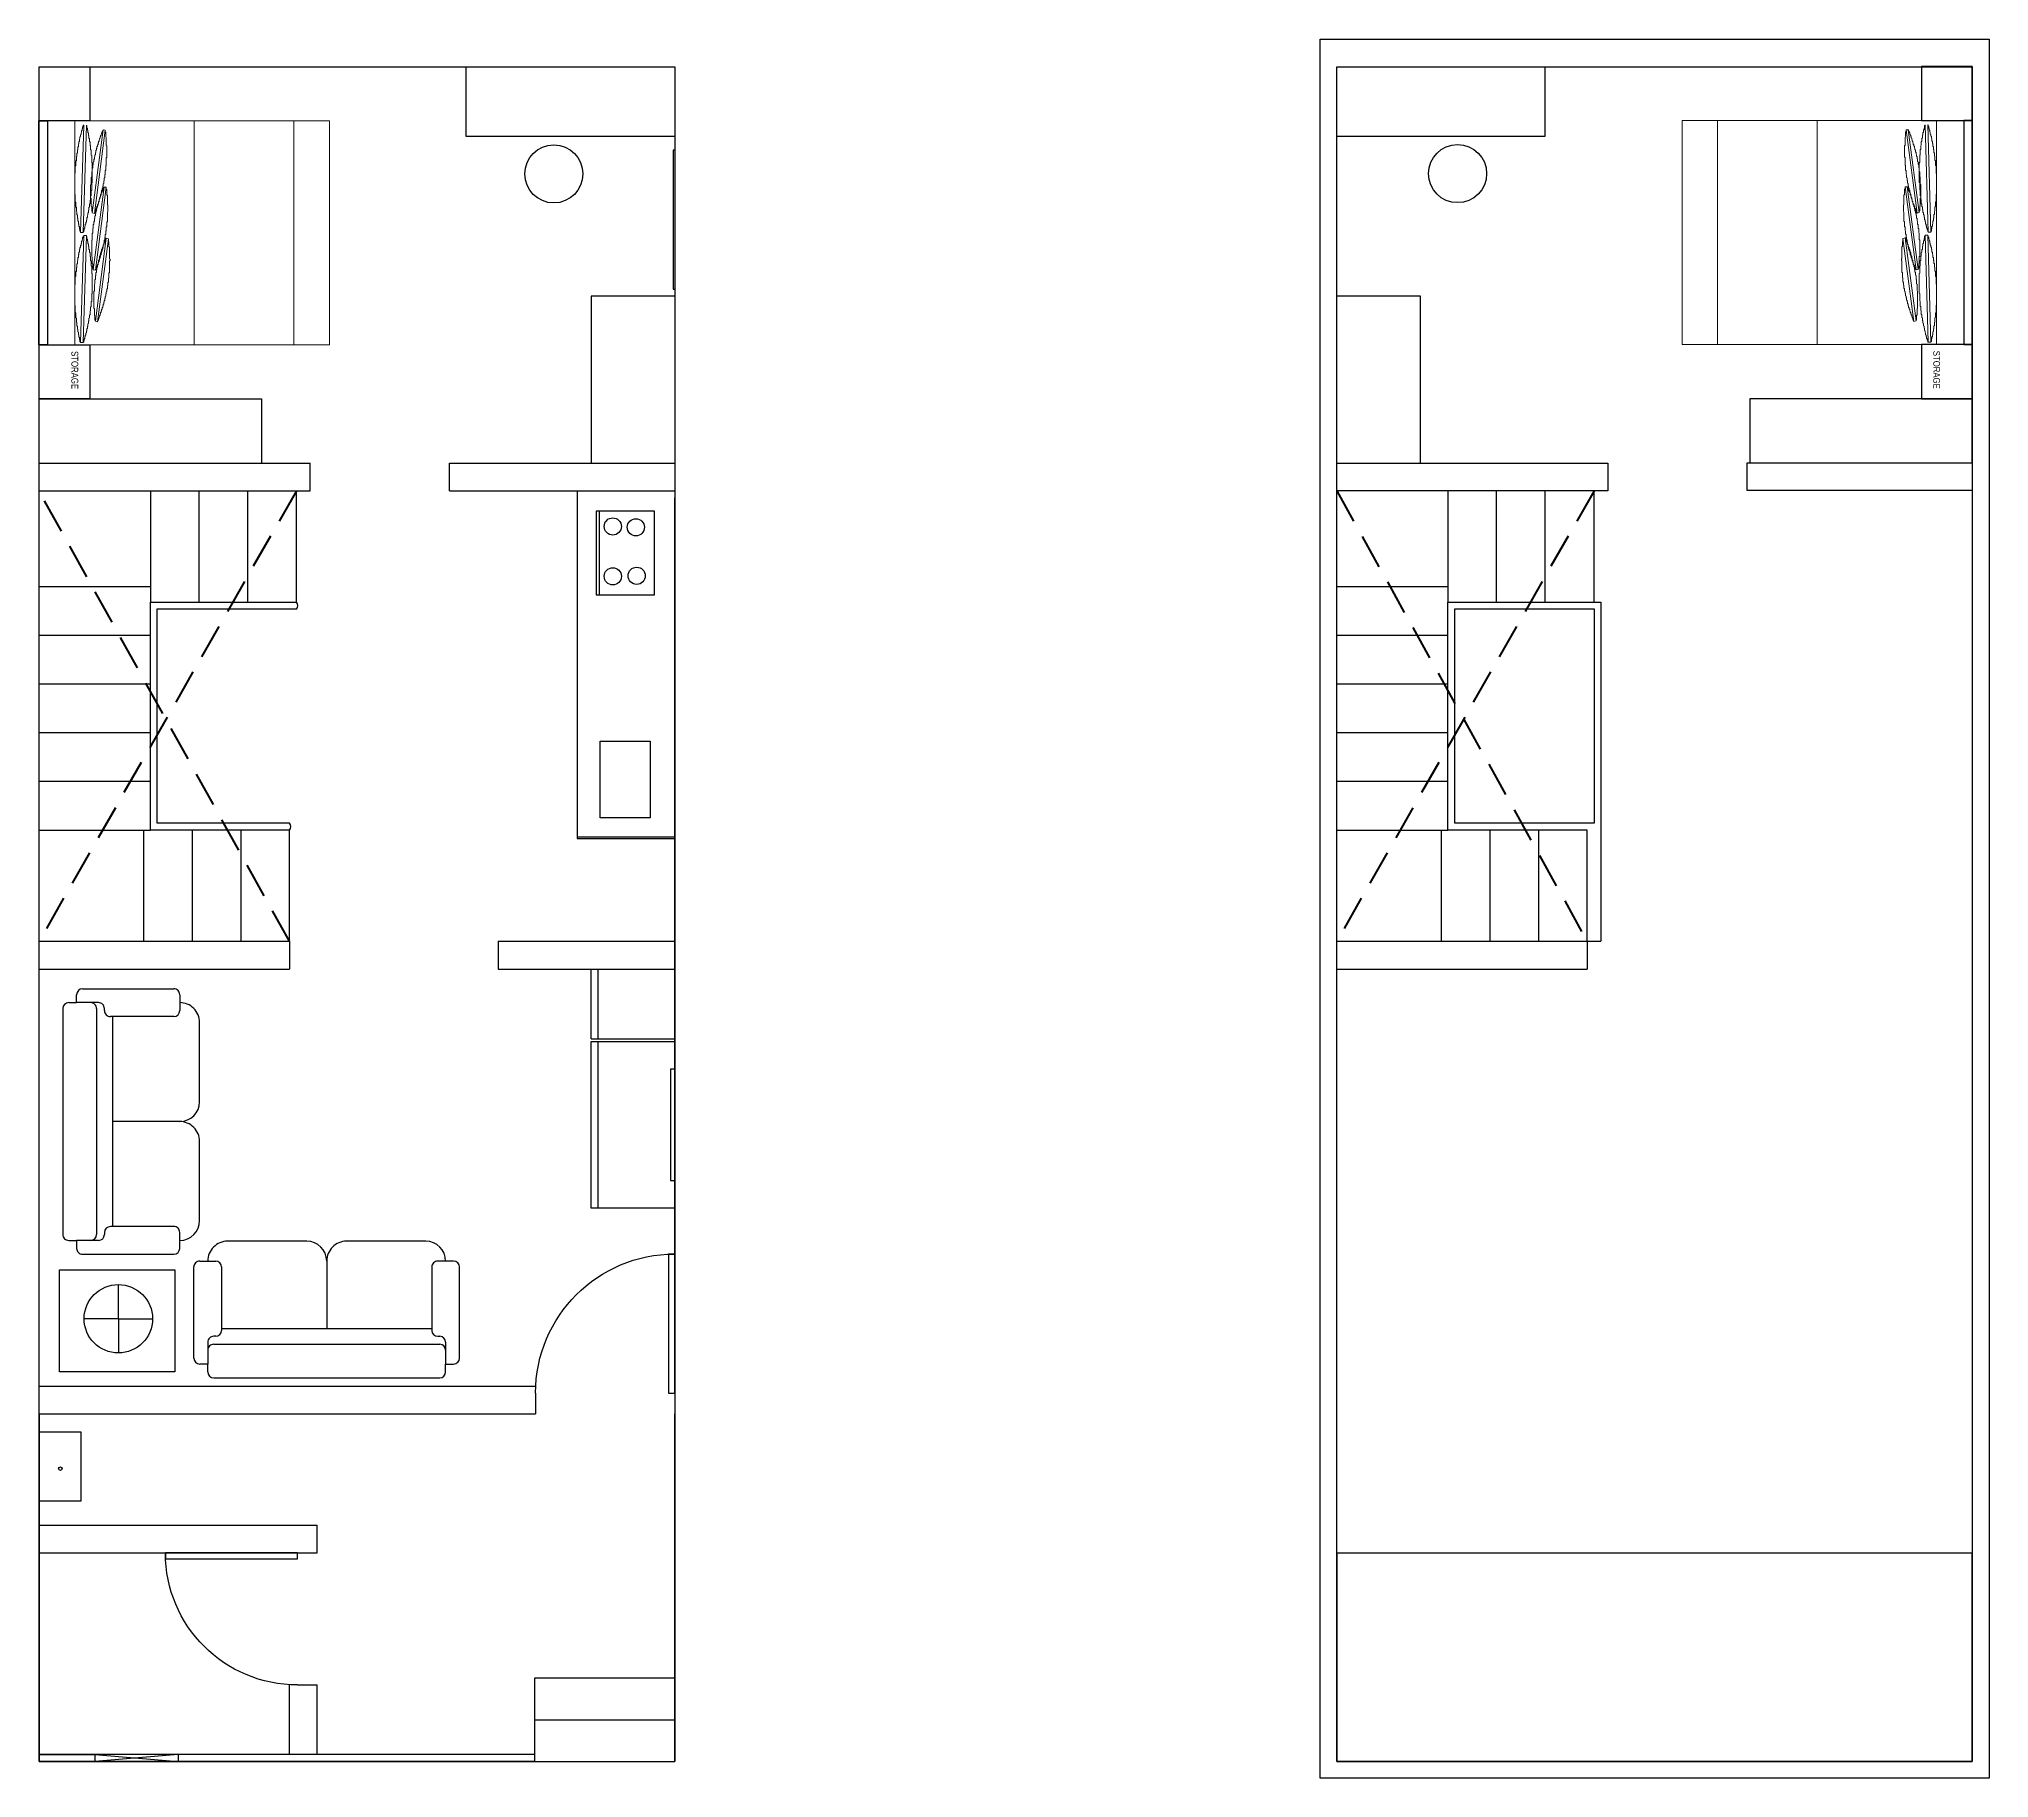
# Model space of a CAD drawing. Header units: metres. Extents: x 29 to 131, y 49 to 62.
# Drawn here: x 117.31 to 131.33, y 49.45 to 61.96 of the extents above; entities that cross this region are included whole.
import ezdxf

# ---------------------------------------------------------------- set-up
doc = ezdxf.new("R2010")
doc.units = ezdxf.units.M
doc.header["$MEASUREMENT"] = 0
doc.linetypes.add('DASHED2', pattern=[0.375, 0.25, -0.125])
for name, color, linetype in [('+1 rooms', 240, 'Continuous'), ('kitchen', 50, 'Continuous'), ('last room', 210, 'Continuous'), ('LIVING', 90, 'Continuous'), ('OUTER', 4, 'Continuous'), ('Outer line', 12, 'Continuous')]:
    doc.layers.add(name, color=color, linetype=linetype)
doc.layers.add('A_FURNITURE', color=251, linetype='Continuous', lineweight=9)
doc.styles.add('ARIAL', font='ARIALN.TTF')

# ---------------------------------------------------------------- blocks, each defined once
blk = doc.blocks.new('*U2')
for p, q in [((0, 0), (0, -6)), ((40, 0), (40, -6))]:
    blk.add_line(p, q)
blk.add_lwpolyline([(0, 0), (0, 40), (1.75, 40), (1.75, 0)], close=True)
blk.add_arc((0, 0), 40, 0, 90)
blk = doc.blocks.new('A$C02A636C4')
for p, q in [((1.2026, 0.6692), (0.097, 0.6692)), ((0.0679, 0.6013), (0.0291, 0.6013)), ((0.0679, 0.6401), (0.0679, 0.6013)), ((0.0679, 0.5334), (0.0679, 0.6013)), ((1.2317, 0.6401), (1.2317, 0.6013)), ((1.2317, 0.6013), (1.2705, 0.6013)), ((1.2317, 0.5334), (1.2317, 0.6013)), ((0, 0.5722), (0, 0.1261)), ((0.0679, 0.4946), (0.0679, 0.5431)), ((1.2026, 0.5043), (0.097, 0.5043)), ((1.2317, 0.4946), (1.2317, 0.5431)), ((1.2996, 0.5722), (1.2996, 0.1261)), ((0.1067, 0.4655), (0.097, 0.4655)), ((0.1358, 0.1261), (0.1358, 0.4364)), ((1.1638, 0.4267), (0.1358, 0.4267)), ((0.6498, 0.097), (0.6498, 0.4267)), ((1.1638, 0.1261), (1.1638, 0.4364)), ((1.1929, 0.4655), (1.2026, 0.4655)), ((0.0291, 0.097), (0.1067, 0.097)), ((1.2705, 0.097), (1.1929, 0.097)), ((0.1649, 0), (0.5528, 0)), ((0.7468, 0), (1.1347, 0))]:
    blk.add_line(p, q)
for centre, radius, start, end in [((0.097, 0.6401), 0.0291, 90, 180), ((1.2026, 0.6401), 0.0291, 0, 90), ((0.0291, 0.5722), 0.0291, 90, 180), ((1.2705, 0.5722), 0.0291, 0, 90), ((0.097, 0.5334), 0.0291, 180, 270), ((0.097, 0.4946), 0.0291, 180, 270), ((1.2026, 0.5334), 0.0291, 270, 0), ((1.2026, 0.4946), 0.0291, 270, 0), ((0.1067, 0.4364), 0.0291, 0, 90), ((1.1929, 0.4364), 0.0291, 90, 180), ((0.0291, 0.1261), 0.0291, 180, 270), ((0.1649, 0.097), 0.097, 180, 270), ((0.1067, 0.1261), 0.0291, 270, 0), ((0.5528, 0.097), 0.097, 270, 0), ((0.7468, 0.097), 0.097, 180, 270), ((1.1347, 0.097), 0.097, 270, 0), ((1.1929, 0.1261), 0.0291, 180, 270), ((1.2705, 0.1261), 0.0291, 270, 0)]:
    blk.add_arc(centre, radius, start, end)
blk = doc.blocks.new('A$C40209d2d')
at = {"layer": 'A_FURNITURE', "linetype": 'Continuous', "lineweight": 5}
for points in [[(0, 0), (0, 66), (75, 66), (75, 0)], [(39.8, 0), (39.8, 66), (10.46, 66), (10.46, 0)]]:
    blk.add_lwpolyline(points, close=True, dxfattribs=at)
for points in [[(70.03, 51.95), (70.03, 53.16), (70.21, 53.34), (70.21, 54.74), (70.33, 54.86), (70.33, 55.95), (70.51, 55.95), (70.51, 57.04), (70.63, 57.22), (70.63, 58.01), (70.82, 58.13), (70.82, 58.92), (71, 59.04), (71, 59.71), (71.12, 59.83), (71.12, 60.5), (71.3, 60.62), (71.3, 61.22), (71.42, 61.22), (71.42, 61.89), (71.6, 62.01), (71.6, 62.5), (71.73, 62.62), (71.73, 63.1), (71.91, 63.28), (71.91, 63.64), (72.03, 63.64), (72.03, 64.12), (72.21, 64.3), (72.21, 64.73), (72.39, 64.73), (72.39, 65.21), (72.51, 65.33)], [(71.6, 33.76), (72.51, 65.33), (73.3, 65.33)], [(73.3, 65.33), (72.39, 33.76), (72.39, 33.76)], [(73.3, 65.33), (73.3, 65.21), (73.48, 65.03), (73.48, 64.61), (73.61, 64.42), (73.61, 63.82), (73.79, 63.64), (73.79, 63.1), (73.91, 63.1), (73.91, 62.31), (74.09, 62.19), (74.09, 61.4), (74.21, 61.4), (74.21, 60.5), (74.39, 60.5), (74.39, 59.4), (74.51, 59.4), (74.51, 58.13), (74.7, 58.01), (74.7, 56.62), (74.88, 56.62), (74.88, 54.43), (75, 54.25), (75, 48.19), (74.88, 48.19), (74.88, 47.28)], [(75, 66), (75, 0)], [(65.06, 34.73), (68.33, 59.22), (68.94, 59.04)], [(65.72, 50.67), (65.72, 50.98), (65.84, 50.98), (65.84, 51.64), (66.03, 51.76), (66.03, 52.25), (66.15, 52.37), (66.15, 52.86), (66.33, 53.04), (66.33, 53.46), (66.45, 53.46), (66.45, 53.95), (66.63, 54.13), (66.63, 54.55), (66.75, 54.55), (66.75, 55.04), (66.94, 55.04), (66.94, 55.52), (67.12, 55.65), (67.12, 55.95), (67.24, 56.13), (67.24, 56.43), (67.42, 56.62), (67.42, 56.92), (67.54, 56.92), (67.54, 57.34), (67.72, 57.34), (67.72, 57.65), (67.85, 57.83), (67.85, 58.13), (68.03, 58.13), (68.03, 58.62), (68.15, 58.62), (68.15, 58.92), (68.33, 58.92), (68.33, 59.22)], [(68.33, 43.09), (68.33, 42.49), (68.15, 42.31), (68.15, 41.7), (68.03, 41.7), (68.03, 41.09), (67.85, 41.09), (67.85, 40.61), (67.72, 40.43), (67.72, 40), (67.54, 39.82), (67.54, 39.52), (67.42, 39.34), (67.42, 38.91), (67.24, 38.91), (67.24, 38.43), (67.12, 38.43), (67.12, 37.94), (66.94, 37.94), (66.94, 37.52), (66.75, 37.33), (66.75, 37.03), (66.63, 37.03), (66.63, 36.55), (66.45, 36.55), (66.45, 36.24), (66.33, 36.12), (66.33, 35.76), (66.15, 35.76), (66.15, 35.33), (66.03, 35.33), (66.03, 35.03), (65.84, 34.85), (65.84, 34.55), (65.72, 34.55), (68.94, 59.04)], [(68.94, 59.04), (68.94, 58.74), (69.12, 58.74), (69.12, 57.34), (69.24, 57.34), (69.24, 55.34), (69.42, 55.34), (69.42, 50.25), (69.24, 50.07), (69.24, 48.19), (69.12, 48.07), (69.12, 46.79), (68.94, 46.79), (68.94, 45.7), (68.82, 45.58), (68.82, 44.79), (68.63, 44.61), (68.63, 43.88), (68.51, 43.88), (68.51, 43.09), (68.33, 43.09)], [(71.6, 33.76), (71.6, 34.06), (71.42, 34.06), (71.42, 34.73), (71.3, 34.85), (71.3, 35.46), (71.12, 35.46), (71.12, 36.24), (71, 36.24), (71, 37.03), (70.82, 37.03), (70.82, 37.94), (70.63, 37.94), (70.63, 38.73), (70.51, 38.91), (70.51, 40), (70.33, 40), (70.33, 41.22), (70.21, 41.22), (70.21, 42.79), (70.03, 42.79), (70.03, 44.97), (69.91, 45.1), (69.91, 50.86), (70.03, 50.98), (70.03, 51.95)], [(65.06, 34.73), (65.06, 35.46), (64.94, 35.64), (64.94, 37.03), (64.75, 37.21), (64.75, 40.61), (64.63, 40.73), (64.63, 41.22), (64.75, 41.22), (64.75, 44.79), (64.94, 44.79), (64.94, 46.37), (65.06, 46.37), (65.06, 47.58), (65.24, 47.58), (65.24, 48.49), (65.36, 48.49), (65.36, 49.46), (65.54, 49.46), (65.54, 50.25), (65.72, 50.37), (65.72, 50.67)], [(74.88, 47.28), (74.88, 46), (74.7, 45.88), (74.7, 44.49), (74.51, 44.31), (74.51, 43.22), (74.39, 43.22), (74.39, 42.12), (74.21, 42.12), (74.21, 41.22), (74.09, 41.09), (74.09, 40.31), (73.91, 40.31), (73.91, 39.52), (73.79, 39.34), (73.79, 38.73), (73.61, 38.73), (73.61, 37.94), (73.48, 37.94), (73.48, 37.33), (73.3, 37.33), (73.3, 36.73), (73.12, 36.73), (73.12, 36.12), (73, 36.12), (73, 35.46), (72.82, 35.46), (72.82, 35.03), (72.7, 34.85), (72.7, 34.36), (72.51, 34.36), (72.51, 33.94), (72.39, 33.94), (72.39, 33.76)], [(65.72, 19.51), (68.94, 44), (69.6, 43.88)], [(66.33, 35.64), (66.33, 35.94), (66.45, 35.94), (66.45, 36.55), (66.63, 36.55), (66.63, 37.21), (66.75, 37.33), (66.75, 37.82), (66.94, 37.94), (66.94, 38.43), (67.12, 38.43), (67.12, 38.91), (67.24, 39.03), (67.24, 39.52), (67.42, 39.52), (67.42, 40), (67.54, 40), (67.54, 40.43), (67.72, 40.43), (67.72, 40.91), (67.85, 41.09), (67.85, 41.4), (68.03, 41.4), (68.03, 41.82), (68.15, 41.82), (68.15, 42.31), (68.33, 42.31), (68.33, 42.61), (68.51, 42.79), (68.51, 43.09), (68.63, 43.09), (68.63, 43.4), (68.82, 43.52), (68.82, 43.7), (68.94, 43.88), (68.94, 44)], [(68.94, 27.88), (68.94, 27.27), (68.82, 27.27), (68.82, 26.6), (68.63, 26.6), (68.63, 26), (68.51, 26), (68.51, 25.39), (68.33, 25.39), (68.33, 24.91), (68.15, 24.78), (68.15, 24.3), (68.03, 24.3), (68.03, 23.81), (67.85, 23.81), (67.85, 23.21), (67.72, 23.21), (67.72, 22.91), (67.54, 22.72), (67.54, 22.42), (67.42, 22.3), (67.42, 22), (67.24, 21.81), (67.24, 21.51), (67.12, 21.33), (67.12, 21.03), (66.94, 21.03), (66.94, 20.72), (66.75, 20.6), (66.75, 20.24), (66.63, 20.12), (66.63, 19.93), (66.45, 19.81), (66.45, 19.51), (66.33, 19.51), (69.6, 43.88)], [(69.6, 43.88), (69.6, 43.52), (69.73, 43.52), (69.73, 42.12), (69.91, 42.12), (69.91, 40.12), (70.03, 40), (70.03, 35.15), (69.91, 35.15), (69.91, 33.15), (69.73, 32.97), (69.73, 31.76), (69.6, 31.76), (69.6, 30.67), (69.42, 30.48), (69.42, 29.76), (69.24, 29.57), (69.24, 28.79), (69.12, 28.79), (69.12, 28), (68.94, 28), (68.94, 27.88)], [(65.06, 34.73), (65.72, 34.55), (65.72, 34.55)], [(65.72, 19.51), (65.72, 20.24), (65.54, 20.24), (65.54, 21.81), (65.36, 22), (65.36, 24.78), (65.24, 24.78), (65.24, 26.79), (65.36, 26.97), (65.36, 29.76), (65.54, 29.76), (65.54, 31.27), (65.72, 31.27), (65.72, 32.36), (65.84, 32.55), (65.84, 33.45), (66.03, 33.45), (66.03, 34.36), (66.15, 34.36), (66.15, 35.15), (66.33, 35.15), (66.33, 35.64)], [(70.03, 19.33), (70.03, 20.42), (70.21, 20.6), (70.21, 22.12), (70.33, 22.12), (70.33, 23.21), (70.51, 23.39), (70.51, 24.48), (70.63, 24.48), (70.63, 25.39), (70.82, 25.39), (70.82, 26.3), (71, 26.3), (71, 27.09), (71.12, 27.09), (71.12, 27.69), (71.3, 27.88), (71.3, 28.48), (71.42, 28.48), (71.42, 29.27), (71.6, 29.27), (71.6, 29.88), (71.73, 29.88), (71.73, 30.48), (71.91, 30.48), (71.91, 30.97), (72.03, 31.15), (72.03, 31.58), (72.21, 31.58), (72.21, 32.06), (72.39, 32.24), (72.39, 32.67), (72.51, 32.67), (72.51, 32.85)], [(71.6, 33.76), (72.39, 33.76)], [(71.6, 1.27), (72.51, 32.85), (73.3, 32.85)], [(73.3, 32.85), (72.39, 1.27), (72.39, 1.27)], [(73.3, 32.85), (73.3, 32.55), (73.48, 32.55), (73.48, 31.88), (73.61, 31.88), (73.61, 31.15), (73.79, 31.15), (73.79, 30.48), (73.91, 30.36), (73.91, 29.57), (74.09, 29.57), (74.09, 28.79), (74.21, 28.67), (74.21, 27.69), (74.39, 27.69), (74.39, 26.79), (74.51, 26.6), (74.51, 25.39), (74.7, 25.39), (74.7, 24), (74.88, 23.81), (74.88, 21.69), (75, 21.69), (75, 15.63), (74.88, 15.45), (74.88, 14.66)], [(66.03, 2.72), (69.24, 27.27), (69.91, 27.09)], [(66.63, 18.72), (66.63, 19.21), (66.75, 19.21), (66.75, 19.81), (66.94, 19.93), (66.94, 20.42), (67.12, 20.6), (67.12, 21.03), (67.24, 21.21), (67.24, 21.69), (67.42, 21.69), (67.42, 22.12), (67.54, 22.3), (67.54, 22.72), (67.72, 22.72), (67.72, 23.21), (67.85, 23.21), (67.85, 23.69), (68.03, 23.81), (68.03, 24.12), (68.15, 24.3), (68.15, 24.6), (68.33, 24.6), (68.33, 25.09), (68.51, 25.09), (68.51, 25.57), (68.63, 25.57), (68.63, 25.88), (68.82, 25.88), (68.82, 26.3), (68.94, 26.3), (68.94, 26.6), (69.12, 26.79), (69.12, 27.09), (69.24, 27.09), (69.24, 27.27)], [(69.24, 11.08), (69.24, 10.66), (69.12, 10.48), (69.12, 10.05), (68.94, 9.87), (68.94, 9.26), (68.82, 9.26), (68.82, 8.6), (68.63, 8.6), (68.63, 8.17), (68.51, 7.99), (68.51, 7.57), (68.33, 7.57), (68.33, 7.08), (68.15, 7.08), (68.15, 6.6), (68.03, 6.47), (68.03, 6.17), (67.85, 5.99), (67.85, 5.69), (67.72, 5.5), (67.72, 5.2), (67.54, 5.08), (67.54, 4.72), (67.42, 4.72), (67.42, 4.29), (67.24, 4.29), (67.24, 3.99), (67.12, 3.81), (67.12, 3.5), (66.94, 3.5), (66.94, 3.2), (66.75, 3.02), (66.75, 2.72), (66.63, 2.72), (66.63, 2.67), (69.91, 27.09)], [(69.91, 27.09), (69.91, 26.6), (70.03, 26.6), (70.03, 25.21), (70.21, 25.09), (70.21, 22.91), (70.33, 22.72), (70.33, 18.84), (70.21, 18.72), (70.21, 16.54), (70.03, 16.54), (70.03, 15.14), (69.91, 14.96), (69.91, 13.93), (69.73, 13.93), (69.73, 12.96), (69.6, 12.96), (69.6, 12.17), (69.42, 12.05), (69.42, 11.26), (69.24, 11.26), (69.24, 11.08)], [(66.03, 2.72), (66.03, 3.2), (65.84, 3.32), (65.84, 4.72), (65.72, 4.9), (65.72, 7.2), (65.54, 7.38), (65.54, 10.78), (65.72, 10.78), (65.72, 13.14), (65.84, 13.27), (65.84, 14.66), (66.03, 14.66), (66.03, 15.75), (66.15, 15.93), (66.15, 16.72), (66.33, 16.84), (66.33, 17.63), (66.45, 17.63), (66.45, 18.42), (66.63, 18.54), (66.63, 18.72)], [(65.72, 19.51), (66.33, 19.51), (66.33, 19.51)], [(71.6, 1.27), (71.6, 1.39), (71.42, 1.39), (71.42, 2.18), (71.3, 2.18), (71.3, 2.72), (71.12, 2.72), (71.12, 3.5), (71, 3.5), (71, 4.29), (70.82, 4.29), (70.82, 5.2), (70.63, 5.2), (70.63, 6.17), (70.51, 6.17), (70.51, 7.2), (70.33, 7.38), (70.33, 8.48), (70.21, 8.48), (70.21, 10.05), (70.03, 10.17), (70.03, 12.36), (69.91, 12.36), (69.91, 18.24), (70.03, 18.24), (70.03, 19.33)], [(74.88, 14.66), (74.88, 13.27), (74.7, 13.27), (74.7, 11.75), (74.51, 11.75), (74.51, 10.48), (74.39, 10.48), (74.39, 9.57), (74.21, 9.38), (74.21, 8.48), (74.09, 8.48), (74.09, 7.69), (73.91, 7.57), (73.91, 6.78), (73.79, 6.78), (73.79, 6.17), (73.61, 5.99), (73.61, 5.38), (73.48, 5.2), (73.48, 4.72), (73.3, 4.6), (73.3, 4.11), (73.12, 3.99), (73.12, 3.5), (73, 3.32), (73, 2.9), (72.82, 2.72), (72.82, 2.36), (72.7, 2.36), (72.7, 1.7), (72.51, 1.7), (72.51, 1.27), (72.39, 1.27)], [(66.03, 2.72), (66.63, 2.67), (66.63, 2.67)]]:
    blk.add_lwpolyline(points, dxfattribs=at)

msp = doc.modelspace()

# ---------------------------------------------------------------- linework, layer by layer
at = {"layer": '+1 rooms'}
for p, q in [((126.64, 55.473), (128.44, 55.473)), ((126.64, 55.273), (126.64, 55.473)), ((126.64, 55.473), (128.44, 55.473)), ((128.44, 55.473), (128.44, 55.273)), ((126.64, 55.273), (128.44, 55.273)), ((126.64, 51.073), (131.21, 51.073))]:
    msp.add_line(p, q, dxfattribs=at)
for points in [[(126.64, 58.913), (128.59, 58.913), (128.59, 58.713), (126.64, 58.713)], [(131.21, 58.715), (129.59, 58.715), (129.59, 58.915), (131.21, 58.915)]]:
    msp.add_lwpolyline(points, dxfattribs=at)
at = {"linetype": 'DASHED2', "lineweight": 40}
for p, q in [((119.11, 55.473), (117.31, 58.713)), ((119.16, 58.713), (117.31, 55.473)), ((126.64, 58.713), (128.44, 55.473)), ((128.49, 58.713), (126.64, 55.473))]:
    msp.add_line(p, q, dxfattribs=at)
for p, q in [((118.11, 58.713), (118.11, 57.913)), ((118.46, 57.913), (118.46, 58.713)), ((118.81, 57.913), (118.81, 58.713)), ((119.16, 57.913), (119.16, 58.713)), ((121.18, 58.713), (121.18, 56.213)), ((127.44, 58.713), (127.44, 57.913)), ((127.79, 57.913), (127.79, 58.713)), ((128.14, 57.913), (128.14, 58.713)), ((128.49, 57.913), (128.49, 58.713)), ((121.316, 58.566), (121.316, 57.966)), ((121.336, 58.566), (121.336, 57.966)), ((118.11, 58.023), (117.31, 58.023)), ((118.11, 56.273), (118.11, 57.913)), ((118.11, 57.913), (119.16, 57.913)), ((127.44, 58.023), (126.64, 58.023)), ((127.44, 56.273), (127.44, 57.913)), ((127.44, 57.913), (128.49, 57.913)), ((128.49, 57.913), (128.54, 57.913)), ((128.54, 57.913), (128.54, 55.473)), ((118.11, 57.673), (117.31, 57.673)), ((127.44, 57.673), (126.64, 57.673)), ((118.11, 57.323), (117.31, 57.323)), ((127.44, 57.323), (126.64, 57.323)), ((118.11, 56.973), (117.31, 56.973)), ((127.44, 56.973), (126.64, 56.973)), ((118.11, 56.623), (117.31, 56.623)), ((127.44, 56.623), (126.64, 56.623)), ((117.31, 56.273), (118.11, 56.273)), ((118.06, 56.273), (118.06, 55.473)), ((119.11, 56.273), (118.11, 56.273)), ((118.41, 56.273), (118.41, 55.473)), ((118.76, 56.273), (118.76, 55.473)), ((119.11, 55.473), (119.11, 56.273)), ((121.18, 56.223), (121.88, 56.223)), ((126.64, 56.273), (127.44, 56.273)), ((127.39, 56.273), (127.39, 55.473)), ((128.44, 56.273), (127.44, 56.273)), ((127.74, 56.273), (127.74, 55.473)), ((128.09, 56.273), (128.09, 55.473)), ((128.44, 55.473), (128.44, 56.273)), ((121.18, 56.213), (121.88, 56.213)), ((128.44, 55.473), (128.54, 55.473))]:
    msp.add_line(p, q)
for points in [[(121.316, 57.966), (121.736, 57.966), (121.736, 58.466), (121.736, 58.566), (121.316, 58.566)], [(119.11, 56.323), (118.16, 56.323), (118.16, 57.863), (119.16, 57.863)], [(128.44, 56.323), (127.49, 56.323), (127.49, 57.863), (128.49, 57.863)], [(128.49, 57.863), (128.49, 56.323), (128.44, 56.323)]]:
    msp.add_lwpolyline(points)
msp.add_lwpolyline([(121.344, 56.913), (121.703, 56.913), (121.703, 56.36), (121.344, 56.36)], close=True)
for centre in [(121.435, 58.457), (121.601, 58.451), (121.435, 58.098), (121.607, 58.102)]:
    msp.add_circle(centre, 0.0618)
for centre in [(119.135, 57.888), (119.085, 56.298)]:
    msp.add_arc(centre, 0.0354, 315, 45)
at = {"layer": 'kitchen'}
for p, q in [((117.31, 55.473), (117.31, 58.913)), ((117.31, 58.913), (119.26, 58.913)), ((119.26, 58.713), (119.26, 58.913)), ((120.26, 58.913), (121.88, 58.913)), ((120.26, 58.713), (120.26, 58.913)), ((117.31, 55.473), (117.31, 58.713)), ((117.31, 58.713), (119.26, 58.713)), ((117.31, 58.713), (119.26, 58.713)), ((120.26, 58.713), (121.88, 58.713)), ((121.88, 55.223), (121.88, 58.663))]:
    msp.add_line(p, q, dxfattribs=at)
at = {"layer": 'last room'}
for p, q in [((117.31, 58.913), (117.31, 61.763)), ((117.31, 61.763), (121.88, 61.763)), ((120.38, 61.263), (120.38, 61.763)), ((121.88, 61.763), (121.88, 58.713)), ((121.88, 61.763), (121.88, 61.263)), ((128.14, 61.265), (128.14, 61.765)), ((121.88, 61.263), (120.38, 61.263)), ((121.88, 61.163), (121.87, 61.163)), ((121.87, 61.163), (121.87, 60.163)), ((121.88, 61.263), (121.88, 61.163)), ((126.64, 61.265), (128.14, 61.265)), ((121.87, 60.163), (121.88, 60.163)), ((117.31, 58.913), (117.31, 60.113)), ((121.88, 60.113), (121.28, 60.113)), ((121.28, 60.113), (121.28, 58.913)), ((126.64, 60.115), (127.24, 60.115)), ((127.24, 60.115), (127.24, 58.915))]:
    msp.add_line(p, q, dxfattribs=at)
at = {"layer": 'last room', "ltscale": 3}
for points in [[(117.31, 61.763), (117.676, 61.763), (117.676, 61.374), (117.31, 61.374)], [(131.21, 61.765), (130.844, 61.765), (130.844, 61.376), (131.21, 61.376)], [(117.309, 61.374), (117.37, 61.374), (117.37, 59.764), (117.309, 59.764)], [(131.21, 61.376), (131.149, 61.376), (131.149, 59.766), (131.21, 59.766)], [(117.31, 59.764), (117.676, 59.764), (117.676, 59.375), (117.31, 59.375)], [(131.21, 59.766), (130.844, 59.766), (130.844, 59.376), (131.21, 59.376)]]:
    msp.add_lwpolyline(points, close=True, dxfattribs=at)
at = {"layer": 'last room'}
for points in [[(117.31, 58.913), (117.31, 59.375), (118.91, 59.375), (118.91, 58.913)], [(131.21, 58.915), (131.21, 59.376), (129.61, 59.376), (129.61, 58.915)]]:
    msp.add_lwpolyline(points, dxfattribs=at)
for centre in [(121.011, 60.993), (127.509, 60.995)]:
    msp.add_circle(centre, 0.209, dxfattribs=at)
at = {"layer": 'LIVING'}
for p, q in [((117.31, 55.473), (119.11, 55.473)), ((117.31, 55.273), (117.31, 55.473)), ((117.31, 55.473), (119.11, 55.473)), ((119.11, 55.473), (119.11, 55.273)), ((120.61, 55.473), (121.88, 55.473)), ((120.61, 55.473), (120.61, 55.273)), ((117.31, 52.273), (117.31, 55.273)), ((117.31, 55.273), (119.11, 55.273)), ((120.61, 55.273), (121.88, 55.273)), ((121.28, 54.772), (121.28, 55.273)), ((121.33, 54.772), (121.33, 55.273)), ((121.88, 52.273), (121.88, 55.223)), ((121.28, 54.772), (121.88, 54.772)), ((121.28, 53.552), (121.28, 54.752)), ((121.28, 54.752), (121.88, 54.752)), ((121.33, 53.552), (121.33, 54.752)), ((121.88, 54.552), (121.85, 54.552)), ((121.85, 54.552), (121.85, 53.752)), ((121.85, 53.752), (121.88, 53.752)), ((121.88, 53.552), (121.28, 53.552)), ((117.88, 52.757), (117.88, 53.002)), ((117.88, 52.757), (117.634, 52.757)), ((117.88, 52.757), (118.125, 52.757)), ((117.88, 52.757), (117.88, 52.511)), ((117.31, 52.273), (120.881, 52.273)), ((117.31, 52.073), (120.88, 52.073))]:
    msp.add_line(p, q, dxfattribs=at)
msp.add_lwpolyline([(117.458, 53.109), (118.286, 53.109), (118.286, 52.376), (117.458, 52.376)], close=True, dxfattribs=at)
msp.add_circle((117.88, 52.757), 0.246, dxfattribs=at)
at = {"layer": 'OUTER'}
for p, q in [((117.31, 52.073), (117.31, 52.273)), ((121.88, 52.273), (121.88, 52.073)), ((117.31, 51.273), (119.31, 51.273)), ((119.31, 51.073), (119.31, 51.273)), ((117.31, 51.073), (119.11, 51.073)), ((119.11, 51.073), (119.31, 51.073)), ((119.11, 49.623), (119.11, 50.128)), ((119.31, 49.623), (119.31, 50.123)), ((120.874, 49.573), (120.874, 50.173)), ((120.874, 49.873), (120.874, 50.173)), ((120.874, 50.173), (121.874, 50.173)), ((120.874, 49.573), (120.874, 49.873)), ((120.874, 49.873), (121.874, 49.873)), ((120.874, 49.623), (117.31, 49.623)), ((117.31, 49.623), (117.71, 49.623)), ((117.71, 49.623), (117.71, 49.573)), ((117.71, 49.623), (118.31, 49.573)), ((118.31, 49.623), (117.71, 49.573)), ((118.31, 49.623), (118.31, 49.573)), ((119.31, 49.573), (119.11, 49.573))]:
    msp.add_line(p, q, dxfattribs=at)
for points in [[(117.31, 51.073), (117.31, 49.573), (120.874, 49.573), (121.88, 49.573), (121.88, 52.073)], [(117.31, 52.073), (117.31, 49.573), (117.71, 49.573)], [(126.64, 51.073), (126.64, 49.573), (127.04, 49.573), (127.04, 49.573), (130.204, 49.573), (131.21, 49.573), (131.21, 51.073)]]:
    msp.add_lwpolyline(points, dxfattribs=at)
msp.add_lwpolyline([(117.31, 51.944), (117.61, 51.944), (117.61, 51.444), (117.31, 51.444)], close=True, dxfattribs=at)
msp.add_circle((117.463, 51.679), 0.0127, dxfattribs=at)
at = {"layer": 'Outer line'}
for p, q in [((126.52, 61.963), (131.33, 61.963)), ((126.52, 49.453), (126.52, 61.963)), ((131.33, 61.963), (131.33, 49.453)), ((117.31, 49.573), (117.31, 61.763)), ((117.31, 61.763), (121.88, 61.763)), ((121.88, 61.763), (121.88, 49.573)), ((126.64, 49.573), (126.64, 61.763)), ((126.64, 61.763), (131.21, 61.763)), ((131.21, 61.765), (131.21, 49.573)), ((120.874, 49.573), (117.31, 49.573)), ((131.21, 49.573), (126.64, 49.573)), ((131.33, 49.453), (126.52, 49.453))]:
    msp.add_line(p, q, dxfattribs=at)

# ---------------------------------------------------------------- block references
at = {"layer": 'last room', "ltscale": 3, "yscale": 0.02439999999999718, "zscale": 0.02439999999999718, "rotation": 180}
for p, xscale in [((119.397, 61.374), 0.02439999999999718), ((129.123, 61.376), -0.02439999999999718)]:
    msp.add_blockref('A$C40209d2d', p, dxfattribs=dict(at, xscale=xscale))
at = {"layer": 'LIVING', "xscale": 1.469691668675027, "yscale": 1.469691668675027, "zscale": 1.469691668675027}
for p, rotation in [((118.464, 53.221), 89.99999999999999), ((120.333, 53.315), 180)]:
    msp.add_blockref('A$C02A636C4', p, dxfattribs=dict(at, rotation=rotation))
at = {"layer": 'LIVING', "xscale": -0.025, "yscale": 0.025, "zscale": 0.025}
msp.add_blockref('*U2', (121.88, 52.223), dxfattribs=at)
at = {"layer": 'OUTER', "xscale": -0.02374999999999989, "yscale": 0.02374999999999989, "zscale": 0.02374999999999989, "rotation": 90}
msp.add_blockref('*U2', (119.168, 51.073), dxfattribs=at)

# ---------------------------------------------------------------- texts
at = {"layer": 'last room', "char_height": 0.0488, "width": 1.30694, "rotation": 270, "style": 'ARIAL'}
for insert, attachment_point in [((117.542, 60.235), 7), ((130.978, 60.237), 1)]:
    msp.add_mtext('\\pxqc;STORAGE', dxfattribs=dict(at, insert=insert, attachment_point=attachment_point))

doc.saveas('drawing.dxf')
